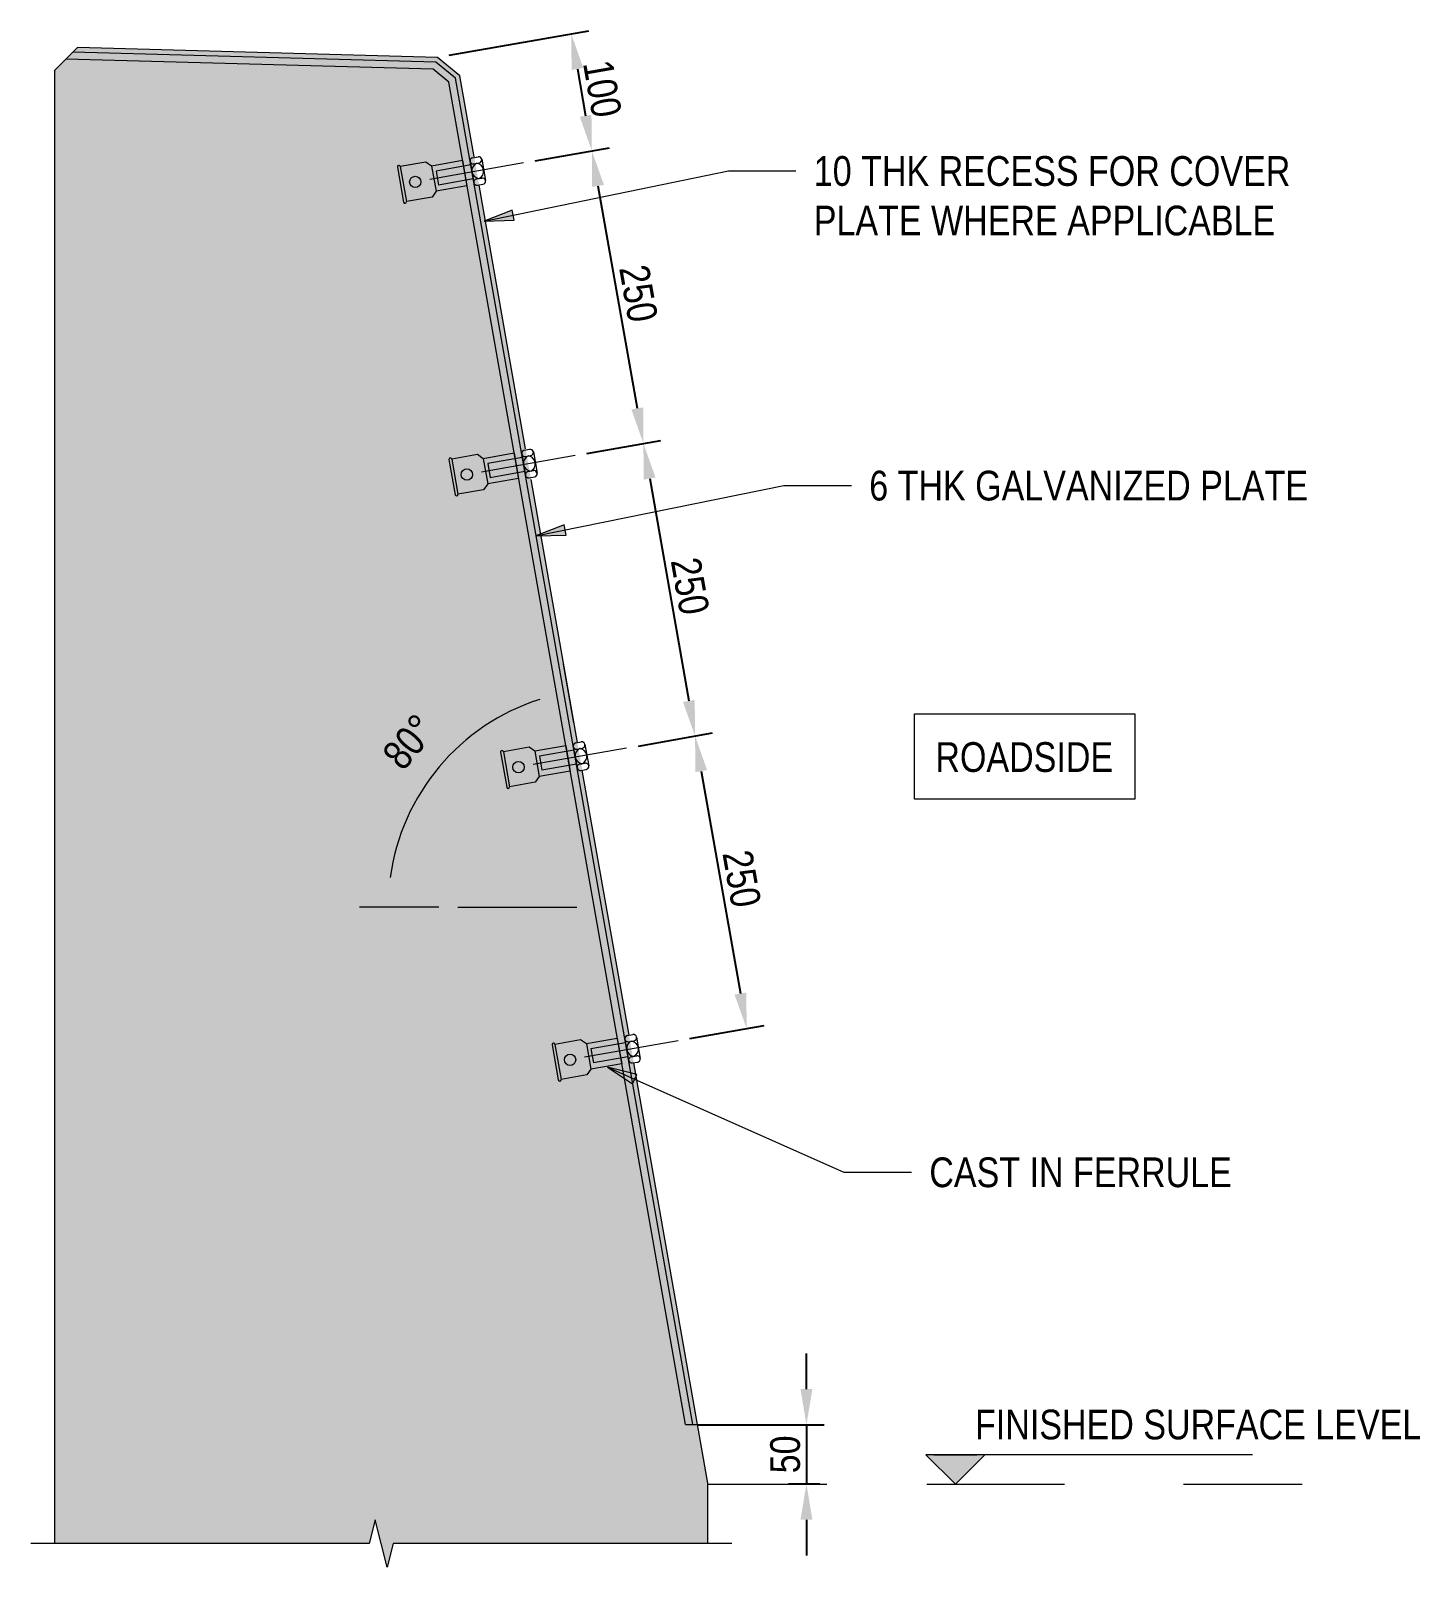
# Model space of a CAD drawing. Header units: metres. Extents: x 1 to 24, y 2 to 1737.
# Drawn here: x 1.446 to 2.616, y 2.634 to 3.926 of the extents above; entities that cross this region are included whole.
import ezdxf

# ---------------------------------------------------------------- set-up
doc = ezdxf.new("R2010")
doc.units = ezdxf.units.M
doc.linetypes.add('JacobsCenter', pattern=[0.015, 0.009, -0.0015, 0.003, -0.0015])
doc.linetypes.add('JacobsDash', pattern=[0.0045, 0.003, -0.0015])
doc.layers.get('Defpoints').update_dxf_attribs({"color": 41})
for name, color, linetype, lineweight in [('D-BDGE', 7, 'Continuous', 13), ('D-BDGE-LINE', 7, 'Continuous', 9), ('D-ENHA-GEN-LINE', 7, 'Continuous', 9), ('D-ENHA-TEXT', 7, 'Continuous', 9), ('D-ENHA-TEXT-DIMS', 7, 'Continuous', 9)]:
    doc.layers.add(name, color=color, linetype=linetype, lineweight=lineweight)
doc.styles.add('Arial Narrow', font='ARIALN.TTF', dxfattribs={"height": 0.025})
doc.dimstyles.new('____ddd____', dxfattribs={"dimscale": 0.3048, "dimtxt": 0.025586, "dimasz": 0.098425, "dimexe": 0.049213, "dimexo": 0.032808, "dimgap": 0.016404, "dimtad": 1, "dimdec": 0, "dimlfac": 1000, "dimzin": 0, "dimdsep": 46, "dimtxsty": 'Arial Narrow', "dimsah": 1, "dimcen": 0.09, "dimaunit": 1, "dimadec": 4, "dimazin": 0, "dimtfac": 1, "dimtdec": 4, "dimtix": 1, "dimtmove": 0, "dimatfit": 3, "dimfxl": 1, "dimtvp": 1, "dimtolj": 1, "dimtzin": 0, "dimarcsym": 2})
doc.dimstyles.new('Dimension_Angle_T___º__', dxfattribs={"dimscale": 0.3048, "dimtxt": 0.025586, "dimasz": 0.082021, "dimexe": 0.07874, "dimexo": 0.052493, "dimgap": 0.065617, "dimtad": 1, "dimdec": 3, "dimlfac": 1000, "dimrnd": 0.001, "dimzin": 0, "dimdsep": 46, "dimtxsty": 'Arial Narrow', "dimsah": 1, "dimcen": 0.09, "dimadec": 0, "dimazin": 0, "dimtfac": 1, "dimtdec": 4, "dimtix": 1, "dimtmove": 0, "dimatfit": 3, "dimfxl": 1, "dimtvp": 1, "dimtolj": 1, "dimtzin": 0, "dimlwd": 18, "dimlwe": 18, "dimarcsym": 2})

# ---------------------------------------------------------------- blocks, each defined once
blk = doc.blocks.new('BREAK LINE - INPUT VIEW SCALE_R13 - Std Break-6232128-DRG-2871115 - COVER PLATE ELEVATION')
at = {"layer": 'D-BDGE-LINE'}
for p, q in [((0.2699, 0.02), (0.2649, 0)), ((0.2799, -0.02), (0.2699, 0.02)), ((0.2649, 0), (-0.02, 0)), ((0.2849, 0), (0.2799, -0.02)), ((0.5698, 0), (0.2849, 0))]:
    blk.add_line(p, q, dxfattribs=at)
blk = doc.blocks.new('SYM_ANO_Level - FINISHED LEVEL 2-5691598-DRG-2871115 - COVER PLATE ELEVATION')
at = {"layer": 'D-ENHA-GEN-LINE'}
blk.add_hatch(color=256, dxfattribs=at).paths.add_polyline_path([(0, 0), (0.00247, -0.00247), (-0.00247, -0.00247)])
for p, q in [((0.00241, 0), (-0.00259, 0)), ((0, 0), (-0.00247, -0.00247)), ((0.00247, -0.00247), (0, 0)), ((-0.025, -0.00247), (0.00241, -0.00247)), ((-0.00247, -0.00247), (0.00247, -0.00247)), ((0.0018, -0.00247), (-0.0018, -0.00247))]:
    blk.add_line(p, q, dxfattribs=at)
blk = doc.blocks.new('DIMBLOCK1-DRG-2871115 - COVER PLATE ELEVATION')
at = {"layer": 'D-ENHA-TEXT-DIMS', "color": 0, "lineweight": 18, "transparency": 16777216}
for p, q in [((1.9032, 3.3441), (1.8945, 3.3935)), ((1.7896, 3.1889), (1.7229, 3.1889))]:
    blk.add_line(p, q, dxfattribs=at)
blk.add_arc((1.9306, 3.1889), 0.1837, 107.8028, 172.1972, dxfattribs=at)
at = {"layer": 'D-ENHA-TEXT-DIMS', "color": 0, "transparency": 16777216}
for points in [[(1.8734, 3.3679), (1.8754, 3.3598), (1.8987, 3.3699)], [(1.7527, 3.2136), (1.7444, 3.2142), (1.7469, 3.1889)]]:
    blk.add_solid(points, dxfattribs=at)
at = {"layer": 'Defpoints', "color": 0, "transparency": 16777216}
for p in [(1.8209, 3.3363), (1.906, 3.3283), (1.8056, 3.1889), (1.9306, 3.1889)]:
    blk.add_point(p, dxfattribs=at)
at = {"layer": 'D-ENHA-TEXT-DIMS', "color": 0, "lineweight": 18, "transparency": 16777216, "insert": (1.7648, 3.3281), "char_height": 0.025, "width": 0.054583, "attachment_point": 5, "rotation": 50, "style": 'Arial Narrow'}
blk.add_mtext('\\A1;80°', dxfattribs=at)
blk = doc.blocks.new('DIMBLOCK2-DRG-2871115 - COVER PLATE ELEVATION')
at = {"layer": 'D-ENHA-TEXT-DIMS', "color": 0, "lineweight": -2, "transparency": 16777216}
for p, q in [((2.0989, 2.7835), (2.0989, 2.8135)), ((2.0072, 2.7535), (2.1139, 2.7535)), ((2.0989, 2.7535), (2.0989, 2.7035)), ((2.1101, 2.7035), (2.0839, 2.7035)), ((2.0989, 2.6735), (2.0989, 2.6435))]:
    blk.add_line(p, q, dxfattribs=at)
at = {"layer": 'D-ENHA-TEXT-DIMS', "color": 0, "transparency": 16777216}
for points in [[(2.0939, 2.7835), (2.1039, 2.7835), (2.0989, 2.7535)], [(2.0939, 2.6735), (2.1039, 2.6735), (2.0989, 2.7035)]]:
    blk.add_solid(points, dxfattribs=at)
at = {"layer": 'Defpoints', "color": 0, "transparency": 16777216}
for p in [(1.9972, 2.7535), (2.0989, 2.7035), (2.1201, 2.7035)]:
    blk.add_point(p, dxfattribs=at)
at = {"layer": 'D-ENHA-TEXT-DIMS', "color": 0, "transparency": 16777216, "insert": (2.0811, 2.7285), "char_height": 0.025, "width": 0.038013, "attachment_point": 5, "rotation": 90, "style": 'Arial Narrow'}
blk.add_mtext('\\A1;50', dxfattribs=at)
blk = doc.blocks.new('DIMBLOCK3-DRG-2871115 - COVER PLATE ELEVATION')
at = {"layer": 'D-ENHA-TEXT-DIMS', "color": 0, "lineweight": -2, "transparency": 16777216}
for p, q in [((1.7984, 3.9057), (1.9157, 3.9264)), ((1.9062, 3.8942), (1.9131, 3.8549)), ((1.8706, 3.8169), (1.9331, 3.8279))]:
    blk.add_line(p, q, dxfattribs=at)
at = {"layer": 'D-ENHA-TEXT-DIMS', "color": 0, "transparency": 16777216}
for points in [[(1.9111, 3.8951), (1.9013, 3.8934), (1.901, 3.9238)], [(1.918, 3.8557), (1.9082, 3.854), (1.9183, 3.8253)]]:
    blk.add_solid(points, dxfattribs=at)
at = {"layer": 'Defpoints', "color": 0, "transparency": 16777216}
for p in [(1.7885, 3.9039), (1.8608, 3.8152), (1.9183, 3.8253)]:
    blk.add_point(p, dxfattribs=at)
at = {"layer": 'D-ENHA-TEXT-DIMS', "color": 0, "transparency": 16777216, "insert": (1.9271, 3.8776), "char_height": 0.025, "width": 0.05702, "attachment_point": 5, "rotation": 280, "style": 'Arial Narrow'}
blk.add_mtext('\\A1;100', dxfattribs=at)
blk = doc.blocks.new('DIMBLOCK4-DRG-2871115 - COVER PLATE ELEVATION')
at = {"layer": 'D-ENHA-TEXT-DIMS', "color": 0, "lineweight": -2, "transparency": 16777216}
for p, q in [((1.8706, 3.8169), (1.9331, 3.8279)), ((1.9235, 3.7958), (1.9565, 3.6087)), ((1.9141, 3.5707), (1.9765, 3.5817))]:
    blk.add_line(p, q, dxfattribs=at)
at = {"layer": 'D-ENHA-TEXT-DIMS', "color": 0, "transparency": 16777216}
for points in [[(1.9285, 3.7967), (1.9186, 3.7949), (1.9183, 3.8253)], [(1.9615, 3.6095), (1.9516, 3.6078), (1.9617, 3.5791)]]:
    blk.add_solid(points, dxfattribs=at)
at = {"layer": 'Defpoints', "color": 0, "transparency": 16777216}
for p in [(1.8608, 3.8152), (1.9042, 3.569), (1.9617, 3.5791)]:
    blk.add_point(p, dxfattribs=at)
at = {"layer": 'D-ENHA-TEXT-DIMS', "color": 0, "transparency": 16777216, "insert": (1.9575, 3.7053), "char_height": 0.025, "width": 0.05702, "attachment_point": 5, "rotation": 280, "style": 'Arial Narrow'}
blk.add_mtext('\\A1;250', dxfattribs=at)
blk = doc.blocks.new('DIMBLOCK5-DRG-2871115 - COVER PLATE ELEVATION')
at = {"layer": 'D-ENHA-TEXT-DIMS', "color": 0, "lineweight": -2, "transparency": 16777216}
for p, q in [((1.9141, 3.5707), (1.9765, 3.5817)), ((1.967, 3.5496), (1.9999, 3.3625)), ((1.9575, 3.3245), (2.0199, 3.3355))]:
    blk.add_line(p, q, dxfattribs=at)
at = {"layer": 'D-ENHA-TEXT-DIMS', "color": 0, "transparency": 16777216}
for points in [[(1.9719, 3.5505), (1.962, 3.5487), (1.9617, 3.5791)], [(2.0049, 3.3633), (1.995, 3.3616), (2.0052, 3.3329)]]:
    blk.add_solid(points, dxfattribs=at)
at = {"layer": 'Defpoints', "color": 0, "transparency": 16777216}
for p in [(1.9042, 3.569), (1.9476, 3.3228), (2.0052, 3.3329)]:
    blk.add_point(p, dxfattribs=at)
at = {"layer": 'D-ENHA-TEXT-DIMS', "color": 0, "transparency": 16777216, "insert": (2.0009, 3.4591), "char_height": 0.025, "width": 0.05702, "attachment_point": 5, "rotation": 280, "style": 'Arial Narrow'}
blk.add_mtext('\\A1;250', dxfattribs=at)
blk = doc.blocks.new('DIMBLOCK6-DRG-2871115 - COVER PLATE ELEVATION')
at = {"layer": 'D-ENHA-TEXT-DIMS', "color": 0, "lineweight": -2, "transparency": 16777216}
for p, q in [((1.9575, 3.3245), (2.0199, 3.3355)), ((2.0104, 3.3034), (2.0434, 3.1163)), ((2.0009, 3.0783), (2.0633, 3.0893))]:
    blk.add_line(p, q, dxfattribs=at)
at = {"layer": 'D-ENHA-TEXT-DIMS', "color": 0, "transparency": 16777216}
for points in [[(2.0153, 3.3043), (2.0054, 3.3025), (2.0052, 3.3329)], [(2.0483, 3.1171), (2.0384, 3.1154), (2.0486, 3.0867)]]:
    blk.add_solid(points, dxfattribs=at)
at = {"layer": 'Defpoints', "color": 0, "transparency": 16777216}
for p in [(1.9476, 3.3228), (2.0486, 3.0867), (1.991, 3.0766)]:
    blk.add_point(p, dxfattribs=at)
at = {"layer": 'D-ENHA-TEXT-DIMS', "color": 0, "transparency": 16777216, "insert": (2.0444, 3.2129), "char_height": 0.025, "width": 0.05702, "attachment_point": 5, "rotation": 280, "style": 'Arial Narrow'}
blk.add_mtext('\\A1;250', dxfattribs=at)

msp = doc.modelspace()

# ---------------------------------------------------------------- hatches: boundary and pattern name
at = {"layer": 'D-BDGE-LINE', "true_color": 0xffffff}
msp.add_hatch(color=7, dxfattribs=at).paths.add_polyline_path([(1.7461093, 2.6335286), (1.7511093, 2.6535286), (2.0160302, 2.6535286), (2.0160302, 2.7044269), (1.8072411, 3.8885286), (1.7885199, 3.9039495), (1.4855043, 3.9122067), (1.4661885, 3.8928909), (1.4661885, 2.6535286), (1.7311093, 2.6535286), (1.7361093, 2.6735286), (1.7443508, 2.6405629)])
at = {"layer": 'D-ENHA-TEXT'}
for points in [[(1.8277229, 3.7661539), (1.8530986, 3.766866), (1.8513247, 3.7755021)], [(1.8713101, 3.5014395), (1.8966877, 3.5020782), (1.8949388, 3.5107194)], [(1.9314138, 3.0543765), (1.9524646, 3.0401887), (1.9560476, 3.0482442)]]:
    msp.add_hatch(color=256, dxfattribs=at).paths.add_polyline_path(points)

# ---------------------------------------------------------------- linework, layer by layer
at = {"layer": 'D-BDGE', "lineweight": 18}
for p, q in [((1.4855043, 3.9122067), (1.4661885, 3.8928909)), ((1.7885199, 3.9039495), (1.4855043, 3.9122067)), ((1.4661885, 3.8928909), (1.4661885, 2.6535286)), ((1.8072411, 3.8885286), (1.7885199, 3.9039495)), ((1.8192729, 3.8202932), (1.8072411, 3.8885286)), ((1.8625737, 3.5747219), (1.8235029, 3.7963037)), ((1.9061849, 3.3273907), (1.8671419, 3.5488142)), ((1.9495969, 3.0811888), (1.9102593, 3.3042836)), ((2.0160302, 2.7044269), (1.9536713, 3.0580817)), ((2.0160302, 2.6535286), (2.0160302, 2.7044269))]:
    msp.add_line(p, q, dxfattribs=at)
at = {"layer": 'D-BDGE', "lineweight": 9}
for p, q in [((1.7870373, 3.8999885), (1.481609, 3.9083113)), ((1.7848135, 3.8940468), (1.475766, 3.9024683)), ((1.798034, 3.8831569), (1.7848135, 3.8940468)), ((1.8035583, 3.8863799), (1.7870373, 3.8999885)), ((1.997218, 2.7535286), (1.798034, 3.8831569)), ((2.0033105, 2.7535286), (1.8035583, 3.8863799)), ((1.7786777, 3.8159151), (1.7570455, 3.8121007)), ((1.7835354, 3.8125137), (1.7786777, 3.8159151)), ((1.8094922, 3.8170906), (1.7835354, 3.8125137)), ((1.8094922, 3.8170906), (1.813237, 3.7958532)), ((1.8158792, 3.8165043), (1.8190383, 3.7985886)), ((1.8180172, 3.8195577), (1.8226471, 3.8203741)), ((1.8189326, 3.8143663), (1.8235625, 3.8151827)), ((1.8257005, 3.8182361), (1.8288595, 3.8003204)), ((1.8257005, 3.8182361), (1.8288595, 3.8003204)), ((1.8257005, 3.8182361), (1.8288595, 3.8003204)), ((1.7546857, 3.8116846), (1.7598868, 3.7821882)), ((1.7570455, 3.8121007), (1.7622465, 3.7826043)), ((1.7835354, 3.8125137), (1.7872801, 3.7912763)), ((1.8164146, 3.813468), (1.7873321, 3.8083247)), ((1.7873321, 3.8083247), (1.7894138, 3.7965187)), ((1.8184989, 3.8016472), (1.7894138, 3.7965187)), ((1.8211762, 3.801642), (1.8258061, 3.8024584)), ((1.7872801, 3.7912763), (1.7838788, 3.7864187)), ((1.813237, 3.7958532), (1.7872801, 3.7912763)), ((1.8220916, 3.7964506), (1.8267215, 3.797267)), ((1.7838788, 3.7864187), (1.7622465, 3.7826043)), ((1.8220898, 3.5697131), (1.8004575, 3.5658988)), ((1.8269474, 3.5663118), (1.8220898, 3.5697131)), ((1.8529043, 3.5708887), (1.8269474, 3.5663118)), ((1.8529043, 3.5708887), (1.856649, 3.5496513)), ((1.8592913, 3.5703024), (1.8624503, 3.5523867)), ((1.8614293, 3.5733558), (1.8660591, 3.5741721)), ((1.8623446, 3.5681644), (1.8669745, 3.5689808)), ((1.8691125, 3.5720341), (1.8722715, 3.5541184)), ((1.8691125, 3.5720341), (1.8722715, 3.5541184)), ((1.8691125, 3.5720341), (1.8722715, 3.5541184)), ((1.7980978, 3.5654827), (1.8032988, 3.5359863)), ((1.8004575, 3.5658988), (1.8056585, 3.5364024)), ((1.8269474, 3.5663118), (1.8306922, 3.5450744)), ((1.8598267, 3.567266), (1.8307442, 3.5621228)), ((1.8307442, 3.5621228), (1.8328259, 3.5503168)), ((1.861911, 3.5554453), (1.8328259, 3.5503168)), ((1.8645883, 3.55544), (1.8692181, 3.5562564)), ((1.8306922, 3.5450744), (1.8272908, 3.5402167)), ((1.856649, 3.5496513), (1.8306922, 3.5450744)), ((1.8655037, 3.5502487), (1.8701335, 3.5510651)), ((1.8272908, 3.5402167), (1.8056585, 3.5364024)), ((1.8655018, 3.3235112), (1.8438695, 3.3196969)), ((1.8703595, 3.3201099), (1.8655018, 3.3235112)), ((1.8963163, 3.3246867), (1.8703595, 3.3201099)), ((1.8963163, 3.3246867), (1.900061, 3.3034493)), ((1.9027033, 3.3241005), (1.9058623, 3.3061847)), ((1.9048413, 3.3271538), (1.9094712, 3.3279702)), ((1.9057567, 3.3219625), (1.9103865, 3.3227788)), ((1.9125245, 3.3258322), (1.9156836, 3.3079165)), ((1.9125245, 3.3258322), (1.9156836, 3.3079165)), ((1.9125245, 3.3258322), (1.9156836, 3.3079165)), ((1.8415098, 3.3192808), (1.8467108, 3.2897844)), ((1.8438695, 3.3196969), (1.8490706, 3.2902004)), ((1.8703595, 3.3201099), (1.8741042, 3.2988724)), ((1.9032387, 3.3210641), (1.8741562, 3.3159208)), ((1.8741562, 3.3159208), (1.8762379, 3.3041148)), ((1.9080003, 3.3092381), (1.9126302, 3.3100545)), ((1.8741042, 3.2988724), (1.8707028, 3.2940148)), ((1.900061, 3.3034493), (1.8741042, 3.2988724)), ((1.905323, 3.3092433), (1.8762379, 3.3041148)), ((1.9089157, 3.3040467), (1.9135456, 3.3048631)), ((1.8707028, 3.2940148), (1.8490706, 3.2902004)), ((1.9089139, 3.0773093), (1.8872816, 3.0734949)), ((1.9137715, 3.0739079), (1.9089139, 3.0773093)), ((1.9397284, 3.0784848), (1.9137715, 3.0739079)), ((1.9397284, 3.0784848), (1.9434731, 3.0572474)), ((1.9461154, 3.0778985), (1.9492744, 3.0599828)), ((1.9482534, 3.0809519), (1.9528832, 3.0817683)), ((1.9559366, 3.0796303), (1.9590956, 3.0617145)), ((1.9559366, 3.0796303), (1.9590956, 3.0617145)), ((1.9559366, 3.0796303), (1.9590956, 3.0617145)), ((1.8849219, 3.0730788), (1.8901229, 3.0435824)), ((1.8872816, 3.0734949), (1.8924826, 3.0439985)), ((1.9137715, 3.0739079), (1.9175162, 3.0526705)), ((1.9466508, 3.0748622), (1.9175682, 3.0697189)), ((1.9175682, 3.0697189), (1.91965, 3.0579129)), ((1.9491687, 3.0757605), (1.9537986, 3.0765769)), ((1.9175162, 3.0526705), (1.9141149, 3.0478129)), ((1.9434731, 3.0572474), (1.9175162, 3.0526705)), ((1.9487351, 3.0630414), (1.91965, 3.0579129)), ((1.9514124, 3.0630362), (1.9560422, 3.0638525)), ((1.9523278, 3.0578448), (1.9569576, 3.0586612)), ((1.9141149, 3.0478129), (1.8924826, 3.0439985)), ((1.997218, 2.7535286), (2.0073883, 2.7535286))]:
    msp.add_line(p, q, dxfattribs=at)
at = {"layer": 'D-BDGE', "linetype": 'JacobsCenter', "lineweight": 9}
for p, q in [((1.8607903, 3.815187), (1.7820057, 3.8012951)), ((1.9042023, 3.5689851), (1.8254177, 3.5550932)), ((1.9476144, 3.3227831), (1.8688297, 3.3088913)), ((1.805615, 3.188947), (1.9305962, 3.188947)), ((1.9910264, 3.0765812), (1.9122418, 3.0626893))]:
    msp.add_line(p, q, dxfattribs=at)
at = {"layer": 'D-BDGE', "color": 8, "linetype": 'JacobsDash', "lineweight": 18, "true_color": 0x808080}
msp.add_line((2.0160302, 2.7035286), (2.5760302, 2.7035286), dxfattribs=at)
at = {"layer": 'D-BDGE', "lineweight": 9}
for centre in [(1.7697747, 3.7991385), (1.8131867, 3.5529365), (1.8565987, 3.3067346), (1.9000108, 3.0605327)]:
    msp.add_circle(centre, 0.0047922, dxfattribs=at)
for centre, radius, start, end in [((1.8184749, 3.816962), 0.0026357, 100, 280), ((1.8239479, 3.8086907), 0.0065893, 111.3556156, 268.6443844), ((1.8207908, 3.808134), 0.0065893, 291.3556156, 88.6443844), ((1.8231048, 3.8177784), 0.0026357, 280, 100), ((1.7558656, 3.8118927), 0.0011981, 10, 190), ((1.8216339, 3.7990463), 0.0026357, 100, 280), ((1.8262638, 3.7998627), 0.0026357, 280, 100), ((1.7610666, 3.7823963), 0.0011981, 190, 10), ((1.861887, 3.5707601), 0.0026357, 100, 280), ((1.86736, 3.5624888), 0.0065893, 111.3556156, 268.6443844), ((1.8642028, 3.5619321), 0.0065893, 291.3556156, 88.6443844), ((1.8665168, 3.5715765), 0.0026357, 280, 100), ((1.7992776, 3.5656907), 0.0011981, 10, 190), ((1.865046, 3.5528444), 0.0026357, 100, 280), ((1.8696758, 3.5536607), 0.0026357, 280, 100), ((1.8044787, 3.5361943), 0.0011981, 190, 10), ((1.905299, 3.3245581), 0.0026357, 100, 280), ((1.9099289, 3.3253745), 0.0026357, 280, 100), ((1.8426897, 3.3194888), 0.0011981, 10, 190), ((1.910772, 3.3162868), 0.0065893, 111.3556156, 268.6443844), ((1.9076148, 3.3157301), 0.0065893, 291.3556156, 88.6443844), ((1.9130879, 3.3074588), 0.0026357, 280, 100), ((1.908458, 3.3066424), 0.0026357, 100, 280), ((1.8478907, 3.2899924), 0.0011981, 190, 10), ((1.948711, 3.0783562), 0.0026357, 100, 280), ((1.9533409, 3.0791726), 0.0026357, 280, 100), ((1.8861017, 3.0732869), 0.0011981, 10, 190), ((1.9541841, 3.0700849), 0.0065893, 111.3556156, 268.6443844), ((1.9510269, 3.0695282), 0.0065893, 291.3556156, 88.6443844), ((1.9518701, 3.0604405), 0.0026357, 100, 280), ((1.9564999, 3.0612569), 0.0026357, 280, 100), ((1.8913027, 3.0437905), 0.0011981, 190, 10)]:
    msp.add_arc(centre, radius, start, end, dxfattribs=at)
at = {"layer": 'D-ENHA-TEXT'}
for p, q in [((1.8277229, 3.7661539), (2.033226, 3.8083657)), ((2.033226, 3.8083657), (2.090094, 3.8083657)), ((1.8513247, 3.7755021), (1.8277229, 3.7661539)), ((1.8530986, 3.766866), (1.8513247, 3.7755021)), ((1.8277229, 3.7661539), (1.8530986, 3.766866)), ((1.8713101, 3.5014395), (2.0798732, 3.5436514)), ((2.0798732, 3.5436514), (2.1367411, 3.5436514)), ((1.8949388, 3.5107194), (1.8713101, 3.5014395)), ((1.8966877, 3.5020782), (1.8949388, 3.5107194)), ((1.8713101, 3.5014395), (1.8966877, 3.5020782)), ((1.9314138, 3.0543765), (1.9524646, 3.0401887)), ((1.9560476, 3.0482442), (1.9314138, 3.0543765)), ((1.9314138, 3.0543765), (2.1304235, 2.9658584)), ((1.9524646, 3.0401887), (1.9560476, 3.0482442)), ((2.1304235, 2.9658584), (2.1872914, 2.9658584))]:
    msp.add_line(p, q, dxfattribs=at)
at = {"layer": 'D-ENHA-TEXT', "lineweight": 18, "flags": 128}
msp.add_lwpolyline([(2.1897291, 3.351484), (2.3750729, 3.351484), (2.3750729, 3.279784), (2.1897291, 3.279784)], close=True, dxfattribs=at)

# ---------------------------------------------------------------- block references
at = {"layer": 'D-BDGE-LINE'}
msp.add_blockref('BREAK LINE - INPUT VIEW SCALE_R13 - Std Break-6232128-DRG-2871115 - COVER PLATE ELEVATION', (1.4661885, 2.6535286), dxfattribs=at)
at = {"layer": 'D-ENHA-GEN-LINE', "xscale": 10, "yscale": 10, "zscale": 10, "rotation": 180}
msp.add_blockref('SYM_ANO_Level - FINISHED LEVEL 2-5691598-DRG-2871115 - COVER PLATE ELEVATION', (2.2241868, 2.7035286), dxfattribs=at)

# ---------------------------------------------------------------- texts
at = {"layer": 'D-ENHA-GEN-LINE', "lineweight": 13, "insert": (2.240757, 2.7661419), "char_height": 0.025, "attachment_point": 1, "style": 'Arial Narrow', "bg_fill": 3, "box_fill_scale": 1, "bg_fill_color": 256, "bg_fill_true_color": 13158600, "bg_fill_transparency": 0}
msp.add_mtext('FINISHED SURFACE LEVEL', dxfattribs=at)
at = {"layer": 'D-ENHA-TEXT', "char_height": 0.025, "attachment_point": 1, "style": 'Arial Narrow', "bg_fill": 3, "box_fill_scale": 1, "bg_fill_color": 256, "bg_fill_true_color": 13158600, "bg_fill_transparency": 0}
for s, insert in [('10 THK RECESS FOR COVER ', (2.105094, 3.8208657)), ('PLATE WHERE APPLICABLE', (2.105094, 3.7791938)), ('6 THK GALVANIZED PLATE', (2.1517411, 3.5561514)), ('CAST IN FERRULE', (2.2022914, 2.9783584))]:
    msp.add_mtext(s, dxfattribs=dict(at, insert=insert))

# ---------------------------------------------------------------- dimensions: what is measured, and where the dimension line sits
at = {"layer": 'D-ENHA-TEXT-DIMS'}
for base, p1, p2, angle, override, picture, middle in [((1.9183306, 3.8253329), (1.7885199, 3.9039495), (1.8607903, 3.815187), 280, {"dimpost": '<>', "dimfxl": 0.114463}, 'DIMBLOCK3-DRG-2871115 - COVER PLATE ELEVATION', (1.9271458, 3.8776401)), ((1.9617426, 3.579131), (1.8607903, 3.815187), (1.9042023, 3.5689851), 280, {"dimpost": '<>', "dimfxl": 0.25}, 'DIMBLOCK4-DRG-2871115 - COVER PLATE ELEVATION', (1.957531, 3.7053167)), ((2.0051547, 3.332929), (1.9042023, 3.5689851), (1.9476144, 3.3227831), 280, {"dimpost": '<>', "dimfxl": 0.25}, 'DIMBLOCK5-DRG-2871115 - COVER PLATE ELEVATION', (2.0009431, 3.4591147)), ((2.0485667, 3.0867271), (1.9476144, 3.3227831), (1.9910264, 3.0765812), 280, {"dimpost": '<>', "dimfxl": 0.25}, 'DIMBLOCK6-DRG-2871115 - COVER PLATE ELEVATION', (2.0443551, 3.2129128)), ((2.0988615, 2.7035286), (1.997218, 2.7535286), (2.1200747, 2.7035286), 90, {"dimpost": '<>', "dimfxl": 0.132642}, 'DIMBLOCK2-DRG-2871115 - COVER PLATE ELEVATION', (2.0810972, 2.7285286))]:
    dim = msp.add_linear_dim(base=base, p1=p1, p2=p2, angle=angle, dimstyle='____ddd____', override=override, dxfattribs=at)
    dim.commit()
    dim.dimension.update_dxf_attribs({"geometry": picture, "text_midpoint": middle})
at = {"layer": 'D-ENHA-TEXT-DIMS', "lineweight": 18}
dim = msp.add_angular_dim_3p(base=(1.8208886, 3.33631), center=(1.9305962, 3.188947), p1=(1.9060188, 3.3283323), p2=(1.805615, 3.188947), dimstyle='Dimension_Angle_T___º__', override={"dimpost": '<>', "dimfxl": 0.171782}, dxfattribs=at)
dim.commit()
dim.dimension.update_dxf_attribs({"geometry": 'DIMBLOCK1-DRG-2871115 - COVER PLATE ELEVATION', "text_midpoint": (1.7647626, 3.328098)})

# ---------------------------------------------------------------- next in the draw order: texts
at = {"layer": 'D-ENHA-TEXT', "lineweight": 18, "insert": (2.2073749, 3.3277497), "char_height": 0.025, "attachment_point": 1, "style": 'Arial Narrow', "bg_fill": 3, "box_fill_scale": 1, "bg_fill_color": 256, "bg_fill_true_color": 13158600, "bg_fill_transparency": 0}
msp.add_mtext('ROADSIDE', dxfattribs=at)

doc.saveas('drawing.dxf')
